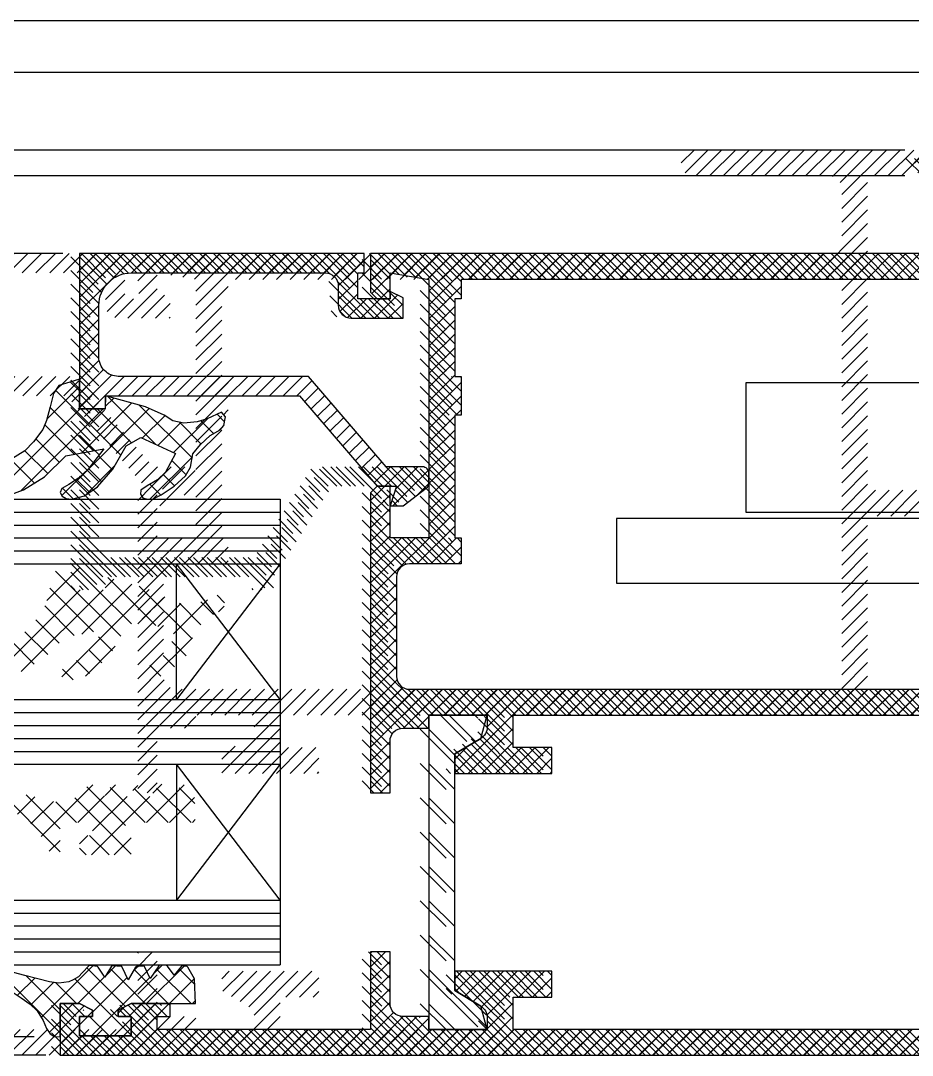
# Model space of a CAD drawing. Extents: x -0.04 to 2.29, y -0.5 to 2.03.
# Drawn here: x 1.314 to 1.3829, y 0.684 to 0.764 of the extents above; entities that cross this region are included whole.
import ezdxf

# ---------------------------------------------------------------- set-up
doc = ezdxf.new("R2010")
doc.units = 0
doc.header["$LTSCALE"] = 0.1
doc.linetypes.add('AUSGEZOGEN', pattern=[0])
doc.linetypes.add('USM-S25', pattern=[0])
doc.layers.get('0').update_dxf_attribs({"linetype": 'AUSGEZOGEN'})
for name, color, linetype in [('AUSSEN25', 3, 'AUSGEZOGEN'), ('AUSSEN35', 2, 'AUSGEZOGEN'), ('AUSSEN50', 1, 'AUSGEZOGEN'), ('SCHRAFF', 4, 'AUSGEZOGEN'), ('USM-SKLEIN25', 3, 'USM-S25')]:
    doc.layers.add(name, color=color, linetype=linetype)

# ---------------------------------------------------------------- blocks, each defined once
blk = doc.blocks.new('*X')
at = {"color": 0}
for p, q in [((1.365, 0.752999), (1.366001, 0.754)), ((1.365295, 0.752234), (1.367062, 0.754)), ((1.366122, 0.752), (1.368122, 0.754)), ((1.367183, 0.752), (1.369183, 0.754)), ((1.368244, 0.752), (1.370244, 0.754)), ((1.369304, 0.752), (1.371304, 0.754)), ((1.370365, 0.752), (1.372365, 0.754)), ((1.371426, 0.752), (1.373426, 0.754)), ((1.372486, 0.752), (1.374486, 0.754)), ((1.373547, 0.752), (1.375547, 0.754)), ((1.374608, 0.752), (1.376608, 0.754)), ((1.375668, 0.752), (1.377668, 0.754)), ((1.376687, 0.751958), (1.378729, 0.754)), ((1.377275, 0.751485), (1.37979, 0.754)), ((1.3774, 0.75055), (1.38085, 0.754)), ((1.379911, 0.752), (1.381911, 0.754)), ((1.380971, 0.752), (1.382971, 0.754)), ((1.382032, 0.752), (1.384032, 0.754)), ((0.500624, 0.752), (0.501967, 0.753343)), ((1.3774, 0.749489), (1.3794, 0.751489)), ((1.3774, 0.748429), (1.3794, 0.750429)), ((1.3774, 0.747368), (1.3794, 0.749368)), ((1.375093, 0.744), (1.3794, 0.748307)), ((1.376153, 0.744), (1.3794, 0.747247)), ((0.500048, 0.744), (0.502048, 0.746)), ((0.501109, 0.744), (0.503109, 0.746)), ((0.502169, 0.744), (0.504169, 0.746)), ((0.50323, 0.744), (0.50523, 0.746)), ((0.504291, 0.744), (0.506291, 0.746)), ((0.505351, 0.744), (0.507351, 0.746)), ((0.506412, 0.744), (0.508412, 0.746)), ((0.507473, 0.744), (0.509473, 0.746)), ((0.508533, 0.744), (0.510533, 0.746)), ((0.509594, 0.744), (0.511594, 0.746)), ((0.510655, 0.744), (0.512655, 0.746)), ((0.511715, 0.744), (0.513715, 0.746)), ((0.512776, 0.744), (0.514776, 0.746)), ((0.513837, 0.744), (0.515837, 0.746)), ((0.514897, 0.744), (0.516897, 0.746)), ((0.515958, 0.744), (0.517958, 0.746)), ((0.517019, 0.744), (0.519019, 0.746)), ((0.518079, 0.744), (0.520079, 0.746)), ((0.51914, 0.744), (0.52114, 0.746)), ((0.520201, 0.744), (0.522201, 0.746)), ((0.521261, 0.744), (0.523261, 0.746)), ((0.522322, 0.744), (0.524322, 0.746)), ((0.523383, 0.744), (0.525383, 0.746)), ((0.524443, 0.744), (0.526443, 0.746)), ((0.525504, 0.744), (0.527504, 0.746)), ((0.526565, 0.744), (0.528565, 0.746)), ((0.527625, 0.744), (0.529625, 0.746)), ((0.528686, 0.744), (0.530686, 0.746)), ((0.529747, 0.744), (0.531747, 0.746)), ((0.530807, 0.744), (0.532807, 0.746)), ((0.531868, 0.744), (0.533868, 0.746)), ((0.532929, 0.744), (0.534929, 0.746)), ((0.533989, 0.744), (0.535989, 0.746)), ((0.53505, 0.744), (0.53705, 0.746)), ((0.536111, 0.744), (0.538111, 0.746)), ((0.537, 0.743829), (0.539171, 0.746)), ((0.537, 0.742768), (0.540232, 0.746)), ((0.5375, 0.742207), (0.541293, 0.746)), ((0.540524, 0.744171), (0.542353, 0.746)), ((0.541797, 0.744383), (0.543414, 0.746)), ((0.5445, 0.744965), (0.545535, 0.746)), ((0.545, 0.743343), (0.547657, 0.746)), ((0.545, 0.744404), (0.546596, 0.746)), ((0.547156, 0.744439), (0.548717, 0.746)), ((0.548278, 0.7445), (0.549778, 0.746)), ((0.549339, 0.7445), (0.550839, 0.746)), ((0.550399, 0.7445), (0.551899, 0.746)), ((0.55146, 0.7445), (0.55296, 0.746)), ((0.552521, 0.7445), (0.554021, 0.746)), ((0.553581, 0.7445), (0.555081, 0.746)), ((0.554642, 0.7445), (0.556142, 0.746)), ((0.555702, 0.7445), (0.557202, 0.746)), ((0.556763, 0.7445), (0.558263, 0.746)), ((0.557824, 0.7445), (0.559324, 0.746)), ((0.558884, 0.7445), (0.560384, 0.746)), ((0.559945, 0.7445), (0.561445, 0.746)), ((0.561006, 0.7445), (0.562506, 0.746)), ((0.562066, 0.7445), (0.563566, 0.746)), ((0.563063, 0.744436), (0.564627, 0.746)), ((0.563814, 0.744127), (0.565688, 0.746)), ((0.564388, 0.743639), (0.5665, 0.745752)), ((1.3005, 0.742593), (1.303907, 0.746)), ((1.3005, 0.743653), (1.302847, 0.746)), ((1.3005, 0.744714), (1.301786, 0.746)), ((1.3005, 0.745775), (1.300725, 0.746)), ((1.302812, 0.743844), (1.304968, 0.746)), ((1.304529, 0.7445), (1.306029, 0.746)), ((1.305589, 0.7445), (1.307089, 0.746)), ((1.30665, 0.7445), (1.30815, 0.746)), ((1.307711, 0.7445), (1.309211, 0.746)), ((1.308771, 0.7445), (1.310271, 0.746)), ((1.309832, 0.7445), (1.311332, 0.746)), ((1.310893, 0.7445), (1.312393, 0.746)), ((1.311953, 0.7445), (1.313453, 0.746)), ((1.313014, 0.7445), (1.314514, 0.746)), ((1.314075, 0.7445), (1.315575, 0.746)), ((1.315135, 0.7445), (1.316635, 0.746)), ((1.316196, 0.7445), (1.317696, 0.746)), ((1.317256, 0.7445), (1.318756, 0.746)), ((1.318317, 0.7445), (1.319817, 0.746)), ((1.319378, 0.7445), (1.320878, 0.746)), ((1.320176, 0.744237), (1.321938, 0.746)), ((1.323, 0.74388), (1.32512, 0.746)), ((1.323, 0.74494), (1.32406, 0.746)), ((1.324655, 0.744474), (1.326181, 0.746)), ((1.325564, 0.744323), (1.327242, 0.746)), ((1.326474, 0.744171), (1.328302, 0.746)), ((1.327383, 0.74402), (1.329363, 0.746)), ((1.3275, 0.742016), (1.331484, 0.746)), ((1.3275, 0.743076), (1.330424, 0.746)), ((1.330545, 0.744), (1.332545, 0.746)), ((1.331606, 0.744), (1.333606, 0.746)), ((1.332666, 0.744), (1.334666, 0.746)), ((1.333727, 0.744), (1.335727, 0.746)), ((1.334788, 0.744), (1.336788, 0.746)), ((1.335848, 0.744), (1.337848, 0.746)), ((1.336909, 0.744), (1.338909, 0.746)), ((1.33797, 0.744), (1.33997, 0.746)), ((1.33903, 0.744), (1.34103, 0.746)), ((1.340091, 0.744), (1.342091, 0.746)), ((1.341152, 0.744), (1.343152, 0.746)), ((1.342212, 0.744), (1.344212, 0.746)), ((1.343273, 0.744), (1.345273, 0.746)), ((1.344334, 0.744), (1.346334, 0.746)), ((1.345394, 0.744), (1.347394, 0.746)), ((1.346455, 0.744), (1.348455, 0.746)), ((1.347516, 0.744), (1.349516, 0.746)), ((1.348576, 0.744), (1.350576, 0.746)), ((1.349637, 0.744), (1.351637, 0.746)), ((1.350698, 0.744), (1.352698, 0.746)), ((1.351758, 0.744), (1.353758, 0.746)), ((1.352819, 0.744), (1.354819, 0.746)), ((1.35388, 0.744), (1.35588, 0.746)), ((1.35494, 0.744), (1.35694, 0.746)), ((1.356001, 0.744), (1.358001, 0.746)), ((1.357062, 0.744), (1.359062, 0.746)), ((1.358122, 0.744), (1.360122, 0.746)), ((1.359183, 0.744), (1.361183, 0.746)), ((1.360244, 0.744), (1.362244, 0.746)), ((1.361304, 0.744), (1.363304, 0.746)), ((1.362365, 0.744), (1.364365, 0.746)), ((1.363426, 0.744), (1.365426, 0.746)), ((1.364486, 0.744), (1.366486, 0.746)), ((1.365547, 0.744), (1.367547, 0.746)), ((1.366608, 0.744), (1.368608, 0.746)), ((1.367668, 0.744), (1.369668, 0.746)), ((1.368729, 0.744), (1.370729, 0.746)), ((1.36979, 0.744), (1.37179, 0.746)), ((1.37085, 0.744), (1.37285, 0.746)), ((1.371911, 0.744), (1.373911, 0.746)), ((1.372971, 0.744), (1.374971, 0.746)), ((1.374032, 0.744), (1.376032, 0.746)), ((1.377214, 0.744), (1.3794, 0.746186)), ((0.5425, 0.744025), (0.544, 0.745525)), ((1.3205, 0.743501), (1.3225, 0.745501)), ((1.3774, 0.743125), (1.3794, 0.745125)), ((0.5425, 0.742965), (0.544, 0.744465)), ((0.564797, 0.742988), (0.5665, 0.744691)), ((1.323091, 0.742909), (1.3245, 0.744319)), ((1.3774, 0.742065), (1.3794, 0.744065)), ((0.543096, 0.7425), (0.544, 0.743404)), ((0.543717, 0.741), (0.546561, 0.743844)), ((0.564997, 0.742127), (0.5665, 0.74363)), ((1.3005, 0.741532), (1.302656, 0.743688)), ((1.3205, 0.74244), (1.322, 0.74394)), ((1.323742, 0.7425), (1.3245, 0.743258)), ((1.3275, 0.740955), (1.33, 0.743455)), ((0.5375, 0.741147), (0.5395, 0.743147)), ((0.5415, 0.741965), (0.5425, 0.742965)), ((0.541596, 0.741), (0.543096, 0.7425)), ((0.542657, 0.741), (0.544157, 0.7425)), ((0.544778, 0.741), (0.5465, 0.742722)), ((0.565, 0.74107), (0.5665, 0.74257)), ((1.320629, 0.741509), (1.322, 0.74288)), ((1.321221, 0.74104), (1.322681, 0.7425)), ((1.322242, 0.741), (1.323742, 0.7425)), ((1.323302, 0.741), (1.325075, 0.742773)), ((1.3774, 0.741004), (1.3794, 0.743004)), ((0.5375, 0.740086), (0.5395, 0.742086)), ((1.3005, 0.740471), (1.302, 0.741971)), ((1.324363, 0.741), (1.3255, 0.742137)), ((1.3275, 0.739894), (1.3295, 0.741894)), ((1.3774, 0.739943), (1.3794, 0.741943)), ((0.5375, 0.739025), (0.5395, 0.741025)), ((0.545941, 0.741103), (0.546397, 0.741559)), ((0.565, 0.740009), (0.5665, 0.741509)), ((1.3005, 0.739411), (1.302, 0.740911)), ((1.325424, 0.741), (1.3255, 0.741076)), ((1.3275, 0.738834), (1.3295, 0.740834)), ((1.3774, 0.738883), (1.3794, 0.740883)), ((0.565, 0.738948), (0.5665, 0.740448)), ((0.5375, 0.737965), (0.5395, 0.739965)), ((0.565, 0.737888), (0.5665, 0.739388)), ((1.3005, 0.73835), (1.302, 0.73985)), ((1.3275, 0.737773), (1.3295, 0.739773)), ((1.3774, 0.737822), (1.3794, 0.739822)), ((0.5375, 0.736904), (0.5395, 0.738904)), ((1.3005, 0.737289), (1.302, 0.738789)), ((1.3275, 0.736712), (1.3295, 0.738712)), ((1.3774, 0.736761), (1.3794, 0.738761)), ((0.537, 0.735343), (0.5395, 0.737843)), ((0.565, 0.736827), (0.5665, 0.738327)), ((1.3005, 0.736229), (1.302021, 0.73775)), ((1.3275, 0.735652), (1.3295, 0.737652)), ((1.3774, 0.735701), (1.3794, 0.737701)), ((0.565, 0.735766), (0.5665, 0.737266)), ((1.3005, 0.735168), (1.302359, 0.737027)), ((0.537, 0.734283), (0.5395, 0.736783)), ((0.537, 0.736404), (0.537096, 0.7365)), ((0.565, 0.734706), (0.5665, 0.736206)), ((1.3005, 0.734107), (1.302984, 0.736592)), ((1.301453, 0.734), (1.303953, 0.7365)), ((1.303514, 0.735), (1.305014, 0.7365)), ((1.304575, 0.735), (1.306075, 0.7365)), ((1.305635, 0.735), (1.307135, 0.7365)), ((1.306696, 0.735), (1.308196, 0.7365)), ((1.307756, 0.735), (1.309256, 0.7365)), ((1.308817, 0.735), (1.310317, 0.7365)), ((1.309878, 0.735), (1.311378, 0.7365)), ((1.310938, 0.735), (1.312438, 0.7365)), ((1.311999, 0.735), (1.313499, 0.7365)), ((1.31306, 0.735), (1.31456, 0.7365)), ((1.31412, 0.735), (1.31562, 0.7365)), ((1.315181, 0.735), (1.316681, 0.7365)), ((1.316242, 0.735), (1.317742, 0.7365)), ((1.317302, 0.735), (1.318473, 0.73617)), ((1.3275, 0.734591), (1.3295, 0.736591)), ((1.3275, 0.73353), (1.33, 0.73603)), ((1.3774, 0.73464), (1.3794, 0.73664)), ((0.537278, 0.7335), (0.5395, 0.735722)), ((1.317898, 0.734535), (1.318962, 0.735599)), ((1.3774, 0.733579), (1.3794, 0.735579)), ((0.5375, 0.732661), (0.5395, 0.734661)), ((0.565, 0.733645), (0.5665, 0.735145)), ((1.318388, 0.733964), (1.319452, 0.735028)), ((1.318877, 0.733393), (1.319941, 0.734457)), ((1.3275, 0.73247), (1.33, 0.73497)), ((1.3774, 0.732519), (1.3794, 0.734519)), ((0.5375, 0.731601), (0.5395, 0.733601)), ((0.565, 0.732584), (0.5665, 0.734084)), ((1.319367, 0.732822), (1.320431, 0.733886)), ((1.329591, 0.7335), (1.33, 0.733909)), ((0.565, 0.731524), (0.5665, 0.733024)), ((1.319856, 0.732251), (1.32092, 0.733315)), ((1.3275, 0.731409), (1.3295, 0.733409)), ((1.3774, 0.731458), (1.3794, 0.733458)), ((0.5375, 0.73054), (0.5395, 0.73254)), ((1.320346, 0.73168), (1.32141, 0.732743)), ((1.320836, 0.731109), (1.321899, 0.732172)), ((1.3275, 0.730348), (1.3295, 0.732348)), ((1.3774, 0.730397), (1.3794, 0.732397)), ((0.5375, 0.729479), (0.5395, 0.731479)), ((0.565, 0.730463), (0.5665, 0.731963)), ((1.321325, 0.730537), (1.322389, 0.731601)), ((1.3275, 0.729288), (1.3295, 0.731288)), ((1.3774, 0.729337), (1.3794, 0.731337)), ((0.5375, 0.728419), (0.5395, 0.730419)), ((0.565, 0.729402), (0.5665, 0.730902)), ((1.321815, 0.729966), (1.322878, 0.73103)), ((1.322304, 0.729395), (1.323368, 0.730459)), ((0.565, 0.728342), (0.5665, 0.729842)), ((1.322794, 0.728824), (1.323857, 0.729888)), ((1.3275, 0.728227), (1.3295, 0.730227)), ((1.3774, 0.728276), (1.3794, 0.730276)), ((0.5375, 0.727358), (0.5395, 0.729358)), ((0.5395, 0.728298), (0.540702, 0.7295)), ((0.539936, 0.727673), (0.541763, 0.7295)), ((0.540542, 0.727218), (0.542824, 0.7295)), ((0.542384, 0.728), (0.543884, 0.7295)), ((0.543445, 0.728), (0.544945, 0.7295)), ((0.544506, 0.728), (0.546006, 0.7295)), ((0.545566, 0.728), (0.547066, 0.7295)), ((0.546627, 0.728), (0.547951, 0.729324)), ((1.323283, 0.728253), (1.32453, 0.7295)), ((1.324091, 0.728), (1.325591, 0.7295)), ((1.324712, 0.7265), (1.327443, 0.729231)), ((1.324924, 0.727772), (1.326652, 0.7295)), ((1.3275, 0.727166), (1.3295, 0.729166)), ((1.3774, 0.727215), (1.3794, 0.729215)), ((0.5375, 0.726298), (0.5395, 0.728298)), ((0.547269, 0.727581), (0.548366, 0.728679)), ((0.547684, 0.726936), (0.548781, 0.728033)), ((0.565, 0.727281), (0.5665, 0.728781)), ((1.326592, 0.727319), (1.327499, 0.728226)), ((1.3275, 0.726106), (1.3295, 0.728106)), ((1.3774, 0.726155), (1.3794, 0.728155)), ((0.5375, 0.725237), (0.5395, 0.727237)), ((0.541148, 0.726764), (0.542096, 0.727712)), ((0.5425, 0.727055), (0.543445, 0.728)), ((0.5425, 0.725994), (0.544, 0.727494)), ((0.548099, 0.72629), (0.549196, 0.727387)), ((0.565, 0.72622), (0.5665, 0.72772)), ((1.323, 0.726909), (1.324091, 0.728)), ((1.323, 0.725848), (1.3245, 0.727348)), ((1.3774, 0.725094), (1.380006, 0.7277)), ((1.3774, 0.724033), (1.381067, 0.7277)), ((1.380127, 0.7257), (1.382127, 0.7277)), ((1.381188, 0.7257), (1.383188, 0.7277)), ((1.382249, 0.7257), (1.384249, 0.7277)), ((0.541945, 0.7265), (0.542361, 0.726916)), ((0.5425, 0.724934), (0.544, 0.726434)), ((0.548514, 0.725644), (0.549611, 0.726742)), ((0.565, 0.72516), (0.5665, 0.72666)), ((1.3275, 0.725045), (1.3295, 0.727045)), ((0.5375, 0.724176), (0.5395, 0.726176)), ((0.548929, 0.724999), (0.550026, 0.726096)), ((1.323, 0.724788), (1.3245, 0.726288)), ((1.323, 0.719484), (1.3295, 0.725984)), ((0.537, 0.722616), (0.5395, 0.725116)), ((0.540627, 0.722), (0.544, 0.725373)), ((0.549344, 0.724353), (0.550441, 0.72545)), ((0.549759, 0.723708), (0.550857, 0.724805)), ((0.565, 0.724099), (0.5665, 0.725599)), ((1.323, 0.723727), (1.3245, 0.725227)), ((1.326576, 0.722), (1.3295, 0.724924)), ((1.3774, 0.722973), (1.3794, 0.724973)), ((0.537445, 0.722), (0.5395, 0.724055)), ((0.541534, 0.721846), (0.544, 0.724312)), ((0.550174, 0.723062), (0.551272, 0.724159)), ((0.562962, 0.721), (0.5665, 0.724538)), ((1.323, 0.722666), (1.3245, 0.724166)), ((0.537, 0.723676), (0.537324, 0.724)), ((0.538506, 0.722), (0.540506, 0.724)), ((0.539566, 0.722), (0.541566, 0.724)), ((0.541974, 0.721226), (0.544, 0.723252)), ((0.550589, 0.722416), (0.551687, 0.723514)), ((0.564022, 0.721), (0.5665, 0.723478)), ((1.323, 0.720545), (1.326455, 0.724)), ((1.323, 0.721606), (1.325394, 0.724)), ((1.327637, 0.722), (1.329637, 0.724)), ((1.328698, 0.722), (1.33, 0.723302)), ((1.3774, 0.721912), (1.3794, 0.723912)), ((0.551004, 0.721771), (0.552102, 0.722868)), ((0.55142, 0.721125), (0.552794, 0.7225)), ((0.5515, 0.720145), (0.553855, 0.7225)), ((0.553416, 0.721), (0.554916, 0.7225)), ((0.554476, 0.721), (0.555976, 0.7225)), ((0.555537, 0.721), (0.557037, 0.7225)), ((0.556598, 0.721), (0.558098, 0.7225)), ((0.557658, 0.721), (0.559158, 0.7225)), ((0.558719, 0.721), (0.560219, 0.7225)), ((0.55978, 0.721), (0.56128, 0.7225)), ((0.56084, 0.721), (0.56234, 0.7225)), ((0.561901, 0.721), (0.563401, 0.7225)), ((0.5645, 0.720417), (0.5665, 0.722417)), ((1.3774, 0.720851), (1.3794, 0.722851)), ((0.542, 0.720191), (0.544, 0.722191)), ((1.329758, 0.722), (1.33, 0.722242)), ((1.3774, 0.719791), (1.3794, 0.721791)), ((0.542, 0.71913), (0.544, 0.72113)), ((0.565144, 0.72), (0.5665, 0.721356)), ((0.542, 0.71807), (0.544, 0.72007)), ((0.552416, 0.72), (0.5525, 0.720084)), ((0.566204, 0.72), (0.5665, 0.720296)), ((1.323, 0.718424), (1.325, 0.720424)), ((1.3774, 0.71873), (1.3794, 0.72073)), ((1.323, 0.717363), (1.325, 0.719363)), ((1.3774, 0.717669), (1.3794, 0.719669)), ((0.542, 0.717009), (0.544, 0.719009)), ((1.3774, 0.716609), (1.3794, 0.718609)), ((0.542, 0.715948), (0.544, 0.717948)), ((1.323, 0.716302), (1.325, 0.718302)), ((0.542, 0.714888), (0.544, 0.716888)), ((1.323, 0.715242), (1.325, 0.717242)), ((1.3774, 0.715548), (1.3794, 0.717548)), ((1.323, 0.714181), (1.325, 0.716181)), ((1.3774, 0.714487), (1.3794, 0.716487)), ((0.542, 0.713827), (0.544, 0.715827)), ((1.3774, 0.713427), (1.3794, 0.715427)), ((0.5395, 0.710266), (0.544, 0.714766)), ((1.323, 0.71312), (1.325, 0.71512)), ((0.539594, 0.7093), (0.544, 0.713706)), ((1.323, 0.71206), (1.325, 0.71406)), ((1.3774, 0.712366), (1.3794, 0.714366)), ((1.323, 0.710999), (1.325036, 0.713035)), ((1.376395, 0.7103), (1.3794, 0.713305)), ((0.500289, 0.7103), (0.502289, 0.7123)), ((0.50135, 0.7103), (0.50335, 0.7123)), ((0.502411, 0.7103), (0.504411, 0.7123)), ((0.503471, 0.7103), (0.505471, 0.7123)), ((0.504532, 0.7103), (0.506532, 0.7123)), ((0.505593, 0.7103), (0.507593, 0.7123)), ((0.506653, 0.7103), (0.508653, 0.7123)), ((0.507714, 0.7103), (0.509714, 0.7123)), ((0.508775, 0.7103), (0.510775, 0.7123)), ((0.509835, 0.7103), (0.511835, 0.7123)), ((0.510896, 0.7103), (0.512896, 0.7123)), ((0.511957, 0.7103), (0.513957, 0.7123)), ((0.513017, 0.7103), (0.515017, 0.7123)), ((0.514078, 0.7103), (0.516078, 0.7123)), ((0.515139, 0.7103), (0.517139, 0.7123)), ((0.516199, 0.7103), (0.518199, 0.7123)), ((0.51726, 0.7103), (0.51926, 0.7123)), ((0.518321, 0.7103), (0.520321, 0.7123)), ((0.519381, 0.7103), (0.521381, 0.7123)), ((0.520442, 0.7103), (0.522442, 0.7123)), ((0.521502, 0.7103), (0.523502, 0.7123)), ((0.522563, 0.7103), (0.524563, 0.7123)), ((0.523624, 0.7103), (0.525624, 0.7123)), ((0.524684, 0.7103), (0.526684, 0.7123)), ((0.525745, 0.7103), (0.527745, 0.7123)), ((0.526806, 0.7103), (0.528806, 0.7123)), ((0.527866, 0.7103), (0.529866, 0.7123)), ((0.528927, 0.7103), (0.530927, 0.7123)), ((0.529988, 0.7103), (0.531988, 0.7123)), ((0.531048, 0.7103), (0.533048, 0.7123)), ((0.532109, 0.7103), (0.534109, 0.7123)), ((0.533, 0.71013), (0.53517, 0.7123)), ((0.533, 0.70907), (0.53623, 0.7123)), ((0.535291, 0.7103), (0.537291, 0.7123)), ((0.536352, 0.7103), (0.538352, 0.7123)), ((0.537412, 0.7103), (0.539412, 0.7123)), ((0.538473, 0.7103), (0.540473, 0.7123)), ((0.540655, 0.7093), (0.544, 0.712645)), ((1.323, 0.709938), (1.325497, 0.712436)), ((1.323, 0.707817), (1.327483, 0.7123)), ((1.323, 0.708878), (1.326422, 0.7123)), ((1.325544, 0.7093), (1.328544, 0.7123)), ((1.327604, 0.7103), (1.329604, 0.7123)), ((1.328665, 0.7103), (1.330665, 0.7123)), ((1.3295, 0.705832), (1.335968, 0.7123)), ((1.329726, 0.7103), (1.331726, 0.7123)), ((1.330786, 0.7103), (1.332786, 0.7123)), ((1.331847, 0.7103), (1.333847, 0.7123)), ((1.332, 0.709392), (1.334908, 0.7123)), ((1.335029, 0.7103), (1.337029, 0.7123)), ((1.33609, 0.7103), (1.33809, 0.7123)), ((1.33715, 0.7103), (1.33915, 0.7123)), ((1.338211, 0.7103), (1.340211, 0.7123)), ((1.339271, 0.7103), (1.341271, 0.7123)), ((1.340332, 0.7103), (1.342332, 0.7123)), ((1.341393, 0.7103), (1.343393, 0.7123)), ((1.342453, 0.7103), (1.344453, 0.7123)), ((1.343514, 0.7103), (1.345514, 0.7123)), ((1.344575, 0.7103), (1.346575, 0.7123)), ((1.345635, 0.7103), (1.347635, 0.7123)), ((1.346696, 0.7103), (1.348696, 0.7123)), ((1.347757, 0.7103), (1.349757, 0.7123)), ((1.348817, 0.7103), (1.350817, 0.7123)), ((1.349878, 0.7103), (1.351878, 0.7123)), ((1.350939, 0.7103), (1.352939, 0.7123)), ((1.351999, 0.7103), (1.353999, 0.7123)), ((1.35306, 0.7103), (1.35506, 0.7123)), ((1.354121, 0.7103), (1.356121, 0.7123)), ((1.355181, 0.7103), (1.357181, 0.7123)), ((1.356242, 0.7103), (1.358242, 0.7123)), ((1.357303, 0.7103), (1.359303, 0.7123)), ((1.358363, 0.7103), (1.360363, 0.7123)), ((1.359424, 0.7103), (1.361424, 0.7123)), ((1.360485, 0.7103), (1.362485, 0.7123)), ((1.361545, 0.7103), (1.363545, 0.7123)), ((1.362606, 0.7103), (1.364606, 0.7123)), ((1.363667, 0.7103), (1.365667, 0.7123)), ((1.364727, 0.7103), (1.366727, 0.7123)), ((1.365788, 0.7103), (1.367788, 0.7123)), ((1.366849, 0.7103), (1.368849, 0.7123)), ((1.367909, 0.7103), (1.369909, 0.7123)), ((1.36897, 0.7103), (1.37097, 0.7123)), ((1.370031, 0.7103), (1.372031, 0.7123)), ((1.371091, 0.7103), (1.373091, 0.7123)), ((1.372152, 0.7103), (1.374152, 0.7123)), ((1.373213, 0.7103), (1.375213, 0.7123)), ((1.374273, 0.7103), (1.376273, 0.7123)), ((1.375334, 0.7103), (1.377334, 0.7123)), ((1.377455, 0.7103), (1.379455, 0.7123)), ((1.378516, 0.7103), (1.380516, 0.7123)), ((1.379577, 0.7103), (1.381577, 0.7123)), ((1.380637, 0.7103), (1.382637, 0.7123)), ((1.381698, 0.7103), (1.383698, 0.7123)), ((1.382759, 0.7103), (1.384759, 0.7123)), ((0.541696, 0.709281), (0.544, 0.711584)), ((0.542332, 0.708855), (0.544, 0.710524)), ((0.533, 0.708009), (0.535, 0.710009)), ((0.535062, 0.710071), (0.535291, 0.7103)), ((0.535902, 0.708259), (0.537943, 0.7103)), ((1.326604, 0.7093), (1.3275, 0.710196)), ((0.531852, 0.7058), (0.535065, 0.709013)), ((0.5375, 0.707206), (0.5395, 0.709206)), ((0.5425, 0.707963), (0.544, 0.709463)), ((1.330529, 0.7058), (1.334, 0.709271)), ((0.532912, 0.7058), (0.53557, 0.708458)), ((0.533973, 0.7058), (0.536233, 0.70806)), ((0.5425, 0.706902), (0.544, 0.708402)), ((1.323, 0.706756), (1.3245, 0.708256)), ((1.33159, 0.7058), (1.334, 0.70821)), ((0.53, 0.70713), (0.53067, 0.7078)), ((0.53, 0.70607), (0.53173, 0.7078)), ((0.530791, 0.7058), (0.532791, 0.7078)), ((0.535034, 0.7058), (0.536896, 0.707662)), ((0.536094, 0.7058), (0.5375, 0.707206)), ((0.5425, 0.705842), (0.544, 0.707342)), ((1.3295, 0.706892), (1.330519, 0.707911)), ((1.33265, 0.7058), (1.33465, 0.7078)), ((1.333711, 0.7058), (1.335711, 0.7078)), ((1.334771, 0.7058), (1.336771, 0.7078)), ((0.5375, 0.704554), (0.5395, 0.706554)), ((1.323, 0.705696), (1.3245, 0.707196)), ((1.335832, 0.7058), (1.337, 0.706968)), ((0.537155, 0.7058), (0.5375, 0.706145)), ((0.5425, 0.704781), (0.544, 0.706281)), ((1.323, 0.704635), (1.3245, 0.706135)), ((1.336893, 0.7058), (1.337, 0.705907)), ((0.54308, 0.7043), (0.544, 0.70522)), ((1.323726, 0.7043), (1.3245, 0.705074)), ((0.5375, 0.701902), (0.5395, 0.703902)), ((0.673683, 0.696664), (0.678729, 0.70171)), ((0.676887, 0.701636), (0.677578, 0.702327)), ((0.679416, 0.699443), (0.676887, 0.701971)), ((0.5375, 0.699251), (0.5395, 0.701251)), ((0.670984, 0.6975), (0.674699, 0.701215)), ((0.674898, 0.700425), (0.674234, 0.701088)), ((0.668181, 0.696465), (0.672266, 0.700551)), ((0.676203, 0.695584), (0.6715, 0.700287)), ((0.676713, 0.696842), (0.672846, 0.700709)), ((0.672871, 0.69762), (0.675518, 0.700267)), ((0.681384, 0.693939), (0.675056, 0.700267)), ((0.675795, 0.697008), (0.679171, 0.700384)), ((0.683823, 0.693267), (0.676823, 0.700267)), ((0.665671, 0.699258), (0.666251, 0.699839)), ((0.666522, 0.698342), (0.667509, 0.699329)), ((0.669617, 0.696867), (0.666992, 0.699492)), ((0.6675, 0.697552), (0.669165, 0.699217)), ((0.672033, 0.697987), (0.670295, 0.699724)), ((0.5375, 0.696599), (0.5395, 0.698599)), ((0.666158, 0.698559), (0.665716, 0.699)), ((0.670825, 0.697427), (0.66906, 0.699192)), ((0.677292, 0.696737), (0.679574, 0.699019)), ((0.67845, 0.696128), (0.680264, 0.697941)), ((0.679343, 0.695253), (0.681108, 0.697018)), ((0.671449, 0.693267), (0.668165, 0.696551)), ((0.668648, 0.695164), (0.669747, 0.696263)), ((0.674332, 0.695545), (0.67541, 0.696623)), ((0.680378, 0.694521), (0.682202, 0.696344)), ((0.5375, 0.693947), (0.5395, 0.695947)), ((0.676434, 0.693585), (0.67412, 0.6959)), ((0.675159, 0.694604), (0.676175, 0.695621)), ((0.678245, 0.693542), (0.676224, 0.695564)), ((0.669546, 0.694294), (0.670424, 0.695173)), ((0.670603, 0.693584), (0.671444, 0.694425)), ((0.676121, 0.693799), (0.677119, 0.694797)), ((0.677385, 0.693295), (0.678208, 0.694118)), ((0.5375, 0.691296), (0.5395, 0.693296)), ((0.5425, 0.690992), (0.543508, 0.692)), ((0.5425, 0.689932), (0.544, 0.691432)), ((1.323, 0.690847), (1.324153, 0.692)), ((1.323, 0.691907), (1.323093, 0.692)), ((1.323, 0.689786), (1.3245, 0.691286)), ((0.53, 0.69016), (0.53034, 0.6905)), ((0.53, 0.689099), (0.531401, 0.6905)), ((0.530462, 0.6885), (0.532462, 0.6905)), ((0.531522, 0.6885), (0.533522, 0.6905)), ((0.532583, 0.6885), (0.534583, 0.6905)), ((0.533, 0.687856), (0.535644, 0.6905)), ((0.533, 0.686796), (0.536704, 0.6905)), ((0.535054, 0.686198), (0.5395, 0.690644)), ((1.3295, 0.689922), (1.330078, 0.6905)), ((1.329587, 0.688948), (1.331139, 0.6905)), ((1.33025, 0.68855), (1.332199, 0.6905)), ((1.330913, 0.688152), (1.33326, 0.6905)), ((1.331574, 0.687753), (1.334321, 0.6905)), ((1.331985, 0.687104), (1.335381, 0.6905)), ((1.334442, 0.6885), (1.336442, 0.6905)), ((0.531265, 0.684), (0.5375, 0.690235)), ((0.5425, 0.688871), (0.544, 0.690371)), ((1.323, 0.688725), (1.3245, 0.690225)), ((1.335503, 0.6885), (1.337, 0.689997)), ((0.537064, 0.688738), (0.5375, 0.689174)), ((0.542477, 0.687788), (0.544, 0.68931)), ((1.323, 0.687665), (1.3245, 0.689165)), ((1.336563, 0.6885), (1.337, 0.688937)), ((0.53975, 0.684), (0.544, 0.68825)), ((1.323, 0.686604), (1.3245, 0.688104)), ((1.332, 0.686058), (1.334, 0.688058)), ((0.537508, 0.686), (0.5395, 0.687992)), ((0.558842, 0.684), (0.562728, 0.687886)), ((0.5595, 0.68784), (0.55966, 0.688)), ((0.559721, 0.687), (0.560721, 0.688)), ((0.5605, 0.686719), (0.561781, 0.688)), ((0.562903, 0.687), (0.563435, 0.687532)), ((0.5655, 0.687476), (0.565548, 0.687524)), ((0.566085, 0.687), (0.567085, 0.688)), ((0.5665, 0.686355), (0.568, 0.687855)), ((1.299, 0.686999), (1.300001, 0.688)), ((1.299, 0.685938), (1.300874, 0.687813)), ((1.301122, 0.687), (1.3015, 0.687378)), ((1.303426, 0.684), (1.307426, 0.688)), ((1.3035, 0.687256), (1.303987, 0.687744)), ((1.304304, 0.687), (1.305304, 0.688)), ((1.3045, 0.686135), (1.306365, 0.688)), ((1.321457, 0.684), (1.324772, 0.687315)), ((0.532326, 0.684), (0.535, 0.686674)), ((0.537629, 0.684), (0.540629, 0.687)), ((0.53869, 0.684), (0.541712, 0.687023)), ((0.5395, 0.686932), (0.539568, 0.687)), ((0.540811, 0.684), (0.544, 0.687189)), ((0.559903, 0.684), (0.5625, 0.686597)), ((0.565206, 0.684), (0.568, 0.686794)), ((1.307486, 0.687), (1.3075, 0.687014)), ((1.322517, 0.684), (1.325517, 0.687)), ((1.323578, 0.684), (1.326578, 0.687)), ((1.324639, 0.684), (1.3275, 0.686861)), ((1.331003, 0.684), (1.334, 0.686997)), ((0.500506, 0.684), (0.502506, 0.686)), ((0.501566, 0.684), (0.503566, 0.686)), ((0.502627, 0.684), (0.504627, 0.686)), ((0.503688, 0.684), (0.505688, 0.686)), ((0.504748, 0.684), (0.506748, 0.686)), ((0.505809, 0.684), (0.507809, 0.686)), ((0.50687, 0.684), (0.50887, 0.686)), ((0.50793, 0.684), (0.50993, 0.686)), ((0.508991, 0.684), (0.510991, 0.686)), ((0.510052, 0.684), (0.512052, 0.686)), ((0.511112, 0.684), (0.513112, 0.686)), ((0.512173, 0.684), (0.514173, 0.686)), ((0.513234, 0.684), (0.515234, 0.686)), ((0.514294, 0.684), (0.516294, 0.686)), ((0.515355, 0.684), (0.517355, 0.686)), ((0.516416, 0.684), (0.518416, 0.686)), ((0.517476, 0.684), (0.519476, 0.686)), ((0.518537, 0.684), (0.520537, 0.686)), ((0.519598, 0.684), (0.521598, 0.686)), ((0.520658, 0.684), (0.522658, 0.686)), ((0.521719, 0.684), (0.523719, 0.686)), ((0.52278, 0.684), (0.52478, 0.686)), ((0.52384, 0.684), (0.52584, 0.686)), ((0.524901, 0.684), (0.526901, 0.686)), ((0.525962, 0.684), (0.527962, 0.686)), ((0.527022, 0.684), (0.529022, 0.686)), ((0.528083, 0.684), (0.530083, 0.686)), ((0.529144, 0.684), (0.531144, 0.686)), ((0.530204, 0.684), (0.532204, 0.686)), ((0.533386, 0.684), (0.535386, 0.686)), ((0.534447, 0.684), (0.536447, 0.686)), ((0.535508, 0.684), (0.537508, 0.686)), ((0.536568, 0.684), (0.538568, 0.686)), ((0.541872, 0.684), (0.544, 0.686128)), ((0.542932, 0.684), (0.544932, 0.686)), ((0.543993, 0.684), (0.545993, 0.686)), ((0.545054, 0.684), (0.547054, 0.686)), ((0.546114, 0.684), (0.548114, 0.686)), ((0.547175, 0.684), (0.549175, 0.686)), ((0.548235, 0.684), (0.550235, 0.686)), ((0.549296, 0.684), (0.551296, 0.686)), ((0.550357, 0.684), (0.552357, 0.686)), ((0.551417, 0.684), (0.553417, 0.686)), ((0.552478, 0.684), (0.554478, 0.686)), ((0.553539, 0.684), (0.555539, 0.686)), ((0.554599, 0.684), (0.556599, 0.686)), ((0.55566, 0.684), (0.55766, 0.686)), ((0.556721, 0.684), (0.558721, 0.686)), ((0.557781, 0.684), (0.559781, 0.686)), ((0.566267, 0.684), (0.568, 0.685733)), ((1.299, 0.684878), (1.3005, 0.686378)), ((1.304486, 0.684), (1.3065, 0.686014)), ((1.305547, 0.684), (1.307547, 0.686)), ((1.306608, 0.684), (1.308608, 0.686)), ((1.307668, 0.684), (1.309668, 0.686)), ((1.308729, 0.684), (1.310729, 0.686)), ((1.30979, 0.684), (1.31179, 0.686)), ((1.31085, 0.684), (1.31285, 0.686)), ((1.311911, 0.684), (1.313911, 0.686)), ((1.312971, 0.684), (1.314971, 0.686)), ((1.314032, 0.684), (1.316032, 0.686)), ((1.315093, 0.684), (1.317093, 0.686)), ((1.316153, 0.684), (1.318153, 0.686)), ((1.317214, 0.684), (1.319214, 0.686)), ((1.318275, 0.684), (1.320275, 0.686)), ((1.319335, 0.684), (1.321335, 0.686)), ((1.320396, 0.684), (1.322396, 0.686)), ((1.325699, 0.684), (1.327699, 0.686)), ((1.32676, 0.684), (1.32876, 0.686)), ((1.327821, 0.684), (1.329821, 0.686)), ((1.328881, 0.684), (1.330881, 0.686)), ((1.329942, 0.684), (1.331942, 0.686)), ((1.332063, 0.684), (1.334063, 0.686)), ((1.333124, 0.684), (1.335124, 0.686)), ((1.334185, 0.684), (1.336185, 0.686)), ((1.335245, 0.684), (1.337245, 0.686)), ((1.336306, 0.684), (1.338306, 0.686)), ((1.337367, 0.684), (1.339367, 0.686)), ((1.338427, 0.684), (1.340427, 0.686)), ((1.339488, 0.684), (1.341488, 0.686)), ((1.340549, 0.684), (1.342549, 0.686)), ((1.341609, 0.684), (1.343609, 0.686)), ((1.34267, 0.684), (1.34467, 0.686)), ((1.343731, 0.684), (1.345731, 0.686)), ((1.344791, 0.684), (1.346791, 0.686)), ((1.345852, 0.684), (1.347852, 0.686)), ((1.346913, 0.684), (1.348913, 0.686)), ((1.347973, 0.684), (1.349973, 0.686)), ((1.349034, 0.684), (1.351034, 0.686)), ((1.350095, 0.684), (1.352095, 0.686)), ((1.351155, 0.684), (1.353155, 0.686)), ((1.352216, 0.684), (1.354216, 0.686)), ((1.353277, 0.684), (1.355277, 0.686)), ((1.354337, 0.684), (1.356337, 0.686)), ((1.355398, 0.684), (1.357398, 0.686)), ((1.356459, 0.684), (1.358459, 0.686)), ((1.357519, 0.684), (1.359519, 0.686)), ((1.35858, 0.684), (1.36058, 0.686)), ((1.359641, 0.684), (1.361641, 0.686)), ((1.360701, 0.684), (1.362701, 0.686)), ((1.361762, 0.684), (1.363762, 0.686)), ((1.362823, 0.684), (1.364823, 0.686)), ((1.363883, 0.684), (1.365883, 0.686)), ((1.364944, 0.684), (1.366944, 0.686)), ((1.366004, 0.684), (1.368004, 0.686)), ((1.367065, 0.684), (1.369065, 0.686)), ((1.368126, 0.684), (1.370126, 0.686)), ((1.369186, 0.684), (1.371186, 0.686)), ((1.370247, 0.684), (1.372247, 0.686)), ((1.371308, 0.684), (1.373308, 0.686)), ((1.372368, 0.684), (1.374368, 0.686)), ((1.373429, 0.684), (1.375429, 0.686)), ((1.37449, 0.684), (1.37649, 0.686)), ((1.37555, 0.684), (1.37755, 0.686)), ((1.376611, 0.684), (1.378611, 0.686)), ((1.377672, 0.684), (1.379672, 0.686)), ((1.378732, 0.684), (1.380732, 0.686)), ((1.379793, 0.684), (1.381793, 0.686)), ((1.380854, 0.684), (1.382854, 0.686)), ((1.381914, 0.684), (1.383914, 0.686)), ((0.560963, 0.684), (0.5625, 0.685537)), ((0.562024, 0.684), (0.563524, 0.6855)), ((0.563085, 0.684), (0.564585, 0.6855)), ((0.564145, 0.684), (0.565645, 0.6855)), ((1.299183, 0.684), (1.300683, 0.6855)), ((1.300244, 0.684), (1.301744, 0.6855)), ((1.301304, 0.684), (1.302804, 0.6855)), ((1.302365, 0.684), (1.303865, 0.6855)), ((0.567327, 0.684), (0.568, 0.684673)), ((0.67121, 0.670525), (0.670512, 0.671224)), ((0.667982, 0.669749), (0.66918, 0.670948)), ((0.668267, 0.668267), (0.670935, 0.670935)), ((0.6717, 0.668267), (0.668797, 0.671171)), ((0.670035, 0.668267), (0.672667, 0.670899)), ((0.671802, 0.668267), (0.674519, 0.670983)), ((0.672756, 0.670746), (0.672371, 0.671132)), ((0.673343, 0.668039), (0.676328, 0.671025)), ((0.674914, 0.670356), (0.674095, 0.671175)), ((0.679842, 0.667196), (0.675855, 0.671183)), ((0.678387, 0.666013), (0.683447, 0.671073)), ((0.678387, 0.667781), (0.681007, 0.6704)), ((0.669933, 0.668267), (0.668001, 0.670199)), ((0.675968, 0.665767), (0.671454, 0.670281)), ((0.672887, 0.665816), (0.677244, 0.670173)), ((0.675887, 0.667615), (0.673215, 0.670288)), ((0.677004, 0.668267), (0.674944, 0.670326)), ((0.677106, 0.668267), (0.678713, 0.669874)), ((0.680635, 0.668171), (0.678902, 0.669904)), ((0.681669, 0.668905), (0.680333, 0.670241)), ((0.668165, 0.668267), (0.667939, 0.668492)), ((0.674606, 0.665767), (0.676106, 0.667267)), ((0.676887, 0.666615), (0.676236, 0.667267)), ((0.6742, 0.665767), (0.672887, 0.66708)), ((0.679232, 0.666039), (0.678387, 0.666883)), ((0.676374, 0.665767), (0.676887, 0.666281))]:
    blk.add_line(p, q, dxfattribs=at)

msp = doc.modelspace()

# ---------------------------------------------------------------- linework, layer by layer
at = {"layer": 'AUSSEN25', "color": 0}
for p, q in [((1.3925, 0.764), (1.192, 0.764)), ((1.3925, 0.76), (1.192, 0.76)), ((1.382283, 0.754), (1.192, 0.754)), ((1.382283, 0.752), (1.192, 0.752)), ((1.317206, 0.746), (1.192, 0.746)), ((1.192, 0.726), (1.334, 0.726)), ((1.192, 0.725), (1.334, 0.725)), ((1.192, 0.724), (1.334, 0.724)), ((1.192, 0.723), (1.334, 0.723)), ((1.334, 0.722), (1.326, 0.7115)), ((1.334, 0.7115), (1.326, 0.722)), ((1.192, 0.7105), (1.334, 0.7105)), ((1.192, 0.7095), (1.334, 0.7095)), ((1.192, 0.7085), (1.334, 0.7085)), ((1.192, 0.7075), (1.334, 0.7075)), ((1.334, 0.7065), (1.326, 0.696)), ((1.334, 0.696), (1.326, 0.7065)), ((1.192, 0.695), (1.334, 0.695)), ((1.192, 0.694), (1.334, 0.694)), ((1.192, 0.693), (1.334, 0.693)), ((1.192, 0.692), (1.334, 0.692)), ((1.315007, 0.685429), (1.192, 0.685429)), ((1.315887, 0.684), (1.192, 0.684))]:
    msp.add_line(p, q, dxfattribs=at)
at = {"layer": 'AUSSEN35', "color": 0}
msp.add_lwpolyline([(1.312978, 0.72729), (1.314163, 0.727731), (1.315785, 0.728733), (1.317438, 0.730351), (1.32038, 0.730883), (1.31918, 0.729311), (1.318436, 0.728637), (1.31767, 0.728149), (1.317135, 0.727824), (1.317019, 0.727522), (1.317159, 0.727243), (1.317461, 0.727058), (1.317902, 0.727), (1.318878, 0.727267), (1.3199, 0.727964), (1.321084, 0.729311), (1.322115, 0.731119), (1.323239, 0.731774), (1.325925, 0.730528), (1.325149, 0.729079), (1.324522, 0.728498), (1.323732, 0.728033), (1.323244, 0.727708), (1.323221, 0.727383), (1.323384, 0.727104), (1.323732, 0.727), (1.32415, 0.727), (1.324824, 0.727336), (1.325823, 0.72801), (1.326682, 0.7288), (1.327077, 0.729473), (1.327263, 0.730511), (1.327838, 0.731242), (1.328602, 0.731918), (1.329369, 0.732374), (1.329665, 0.732697), (1.329781, 0.73336), (1.329472, 0.733729), (1.328361, 0.733208), (1.327603, 0.732978), (1.326555, 0.732871), (1.325717, 0.73307), (1.325038, 0.733491), (1.323595, 0.734154), (1.3205, 0.735), (1.320487, 0.734), (1.3185, 0.734), (1.3185, 0.73627), (1.317742, 0.736039), (1.316898, 0.735793), (1.316479, 0.73518), (1.316226, 0.734154), (1.315951, 0.733097), (1.315673, 0.7324), (1.314953, 0.731448), (1.314279, 0.730751), (1.313187, 0.730077)], dxfattribs=at)
msp.add_lwpolyline([(1.3455, 0.7103), (1.3455, 0.686), (1.35, 0.686), (1.349514, 0.687791), (1.3475, 0.689), (1.3475, 0.7073), (1.349514, 0.708509), (1.35, 0.7103)], close=True, dxfattribs=at)
msp.add_lwpolyline([(1.313232, 0.688952), (1.314, 0.688457), (1.314693, 0.687963), (1.31522, 0.687442), (1.315696, 0.686692), (1.315942, 0.686069), (1.316226, 0.685673), (1.316548, 0.685459), (1.317, 0.685429), (1.317, 0.688), (1.3185, 0.688), (1.3195, 0.6875), (1.3195, 0.687), (1.3185, 0.687), (1.3185, 0.6855), (1.3225, 0.6855), (1.3225, 0.687), (1.3215, 0.687), (1.3215, 0.6875), (1.3225, 0.688), (1.327456, 0.688), (1.327391, 0.689924), (1.32688, 0.690819, 0.240395), (1.326816, 0.690867), (1.326462, 0.690925, 0.291155), (1.326375, 0.690888), (1.325806, 0.690186), (1.325305, 0.6909, 0.254466), (1.325232, 0.690943), (1.324701, 0.690963, 0.274845), (1.324622, 0.69092), (1.323967, 0.689944), (1.323549, 0.690826, 0.31265), (1.323464, 0.69088), (1.322902, 0.690861, 0.271486), (1.322827, 0.690814), (1.322258, 0.689841), (1.321789, 0.69082, 0.278523), (1.321716, 0.690873), (1.321058, 0.690928, 0.296861), (1.320973, 0.690883), (1.320449, 0.690051), (1.319943, 0.690815, 0.22649), (1.319881, 0.690858), (1.319295, 0.690955, 0.280416), (1.319211, 0.690921), (1.318725, 0.690399), (1.318421, 0.690073), (1.318023, 0.689834), (1.317668, 0.689687), (1.316906, 0.689571), (1.31617, 0.689686), (1.315272, 0.689922), (1.314273, 0.690159), (1.312637, 0.6906)], format="xyb", dxfattribs=at)
at = {"layer": 'AUSSEN50', "color": 0}
for p, q in [((1.192, 0.727), (1.334, 0.727)), ((1.334, 0.727), (1.334, 0.691)), ((1.192, 0.722), (1.334, 0.722)), ((1.326, 0.7115), (1.326, 0.722)), ((1.192, 0.7115), (1.334, 0.7115)), ((1.192, 0.7065), (1.334, 0.7065)), ((1.326, 0.7065), (1.326, 0.696)), ((1.192, 0.696), (1.334, 0.696)), ((1.192, 0.691), (1.334, 0.691))]:
    msp.add_line(p, q, dxfattribs=at)
for points in [[(1.3435, 0.7265), (1.3453, 0.72785, 0.236068), (1.3455, 0.72825), (1.3455, 0.729, 0.414214), (1.345, 0.7295), (1.34219, 0.7295), (1.33619, 0.7365), (1.3215, 0.7365, -0.414214), (1.32, 0.738), (1.32, 0.742, -0.414214), (1.3225, 0.7445), (1.3375, 0.7445, -0.414214), (1.3385, 0.7435), (1.3385, 0.742, 0.414214), (1.3395, 0.741), (1.3435, 0.741), (1.3435, 0.74256), (1.3425, 0.74306), (1.3425, 0.7425), (1.34, 0.7425), (1.34, 0.7445), (1.3405, 0.7445), (1.3405, 0.746), (1.3185, 0.746), (1.3185, 0.734), (1.3205, 0.734), (1.3205, 0.735), (1.3355, 0.735), (1.3415, 0.728), (1.343, 0.728), (1.3425, 0.7265)], [(1.3475, 0.724), (1.348, 0.724), (1.348, 0.722), (1.344, 0.722, 0.414214), (1.343, 0.721), (1.343, 0.7133, 0.414214), (1.344, 0.7123), (1.3954, 0.7123), (1.3954, 0.744), (1.348, 0.744), (1.348, 0.7425), (1.3475, 0.7425), (1.3475, 0.7365), (1.348, 0.7365), (1.348, 0.7335), (1.3475, 0.7335)]]:
    msp.add_lwpolyline(points, format="xyb", close=True, dxfattribs=at)
for points in [[(1.3944, 0.746), (1.341, 0.746), (1.341, 0.743), (1.3415, 0.7425), (1.3425, 0.7425), (1.3425, 0.7445), (1.3455, 0.744), (1.3455, 0.724), (1.3425, 0.724), (1.3425, 0.728), (1.3415, 0.728), (1.341, 0.7275), (1.341, 0.7043), (1.3425, 0.7043), (1.3425, 0.7083, -0.414214), (1.3435, 0.7093), (1.3455, 0.7093), (1.3455, 0.7103), (1.35, 0.7103), (1.35, 0.709366, -0.263447), (1.349514, 0.708509), (1.3475, 0.7073), (1.3475, 0.7058), (1.355, 0.7058), (1.355, 0.7078), (1.352, 0.7078), (1.352, 0.7103), (1.412, 0.7103)], [(1.412, 0.686), (1.352, 0.686), (1.352, 0.6885), (1.355, 0.6885), (1.355, 0.6905), (1.3475, 0.6905), (1.3475, 0.689), (1.349514, 0.687791, -0.263447), (1.35, 0.686934), (1.35, 0.686), (1.3455, 0.686), (1.3455, 0.687), (1.3435, 0.687, -0.414214), (1.3425, 0.688), (1.3425, 0.692), (1.341, 0.692), (1.341, 0.686), (1.3245, 0.686), (1.3245, 0.687), (1.3255, 0.687), (1.3255, 0.688), (1.3225, 0.688), (1.3215, 0.6875), (1.3215, 0.687), (1.3225, 0.687), (1.3225, 0.6855), (1.3185, 0.6855), (1.3185, 0.687), (1.3195, 0.687), (1.3195, 0.6875), (1.3185, 0.688), (1.317, 0.688), (1.317, 0.684), (1.422, 0.684, 0.414214)]]:
    msp.add_lwpolyline(points, format="xyb", dxfattribs=at)
at = {"layer": 'USM-SKLEIN25', "color": 0}
for points in [[(1.424, 0.754), (1.4, 0.754), (1.4, 0.736), (1.37, 0.736), (1.37, 0.726), (1.421, 0.726)], [(1.397302, 0.7255), (1.36, 0.7255)], [(1.36, 0.7255), (1.36, 0.7205), (1.397302, 0.7205)]]:
    msp.add_lwpolyline(points, dxfattribs=at)

# ---------------------------------------------------------------- block references
at = {"layer": 'SCHRAFF', "color": 0, "xscale": -1}
for p in [(1.995387, 0.033733), (1.995387, 0.019733), (1.884334, 0), (1.885, 0), (1.885, 0)]:
    msp.add_blockref('*X', p, dxfattribs=at)
at = {"layer": 'SCHRAFF', "color": 0}
for p in [(0, 0), (0, 0), (0, 0), (0, 0), (0.018, 0), (0.018, 0), (0.018, 0), (0.018, 0), (0.018, 0), (0.018, 0), (0.018, 0)]:
    msp.add_blockref('*X', p, dxfattribs=at)

doc.saveas('drawing.dxf')
